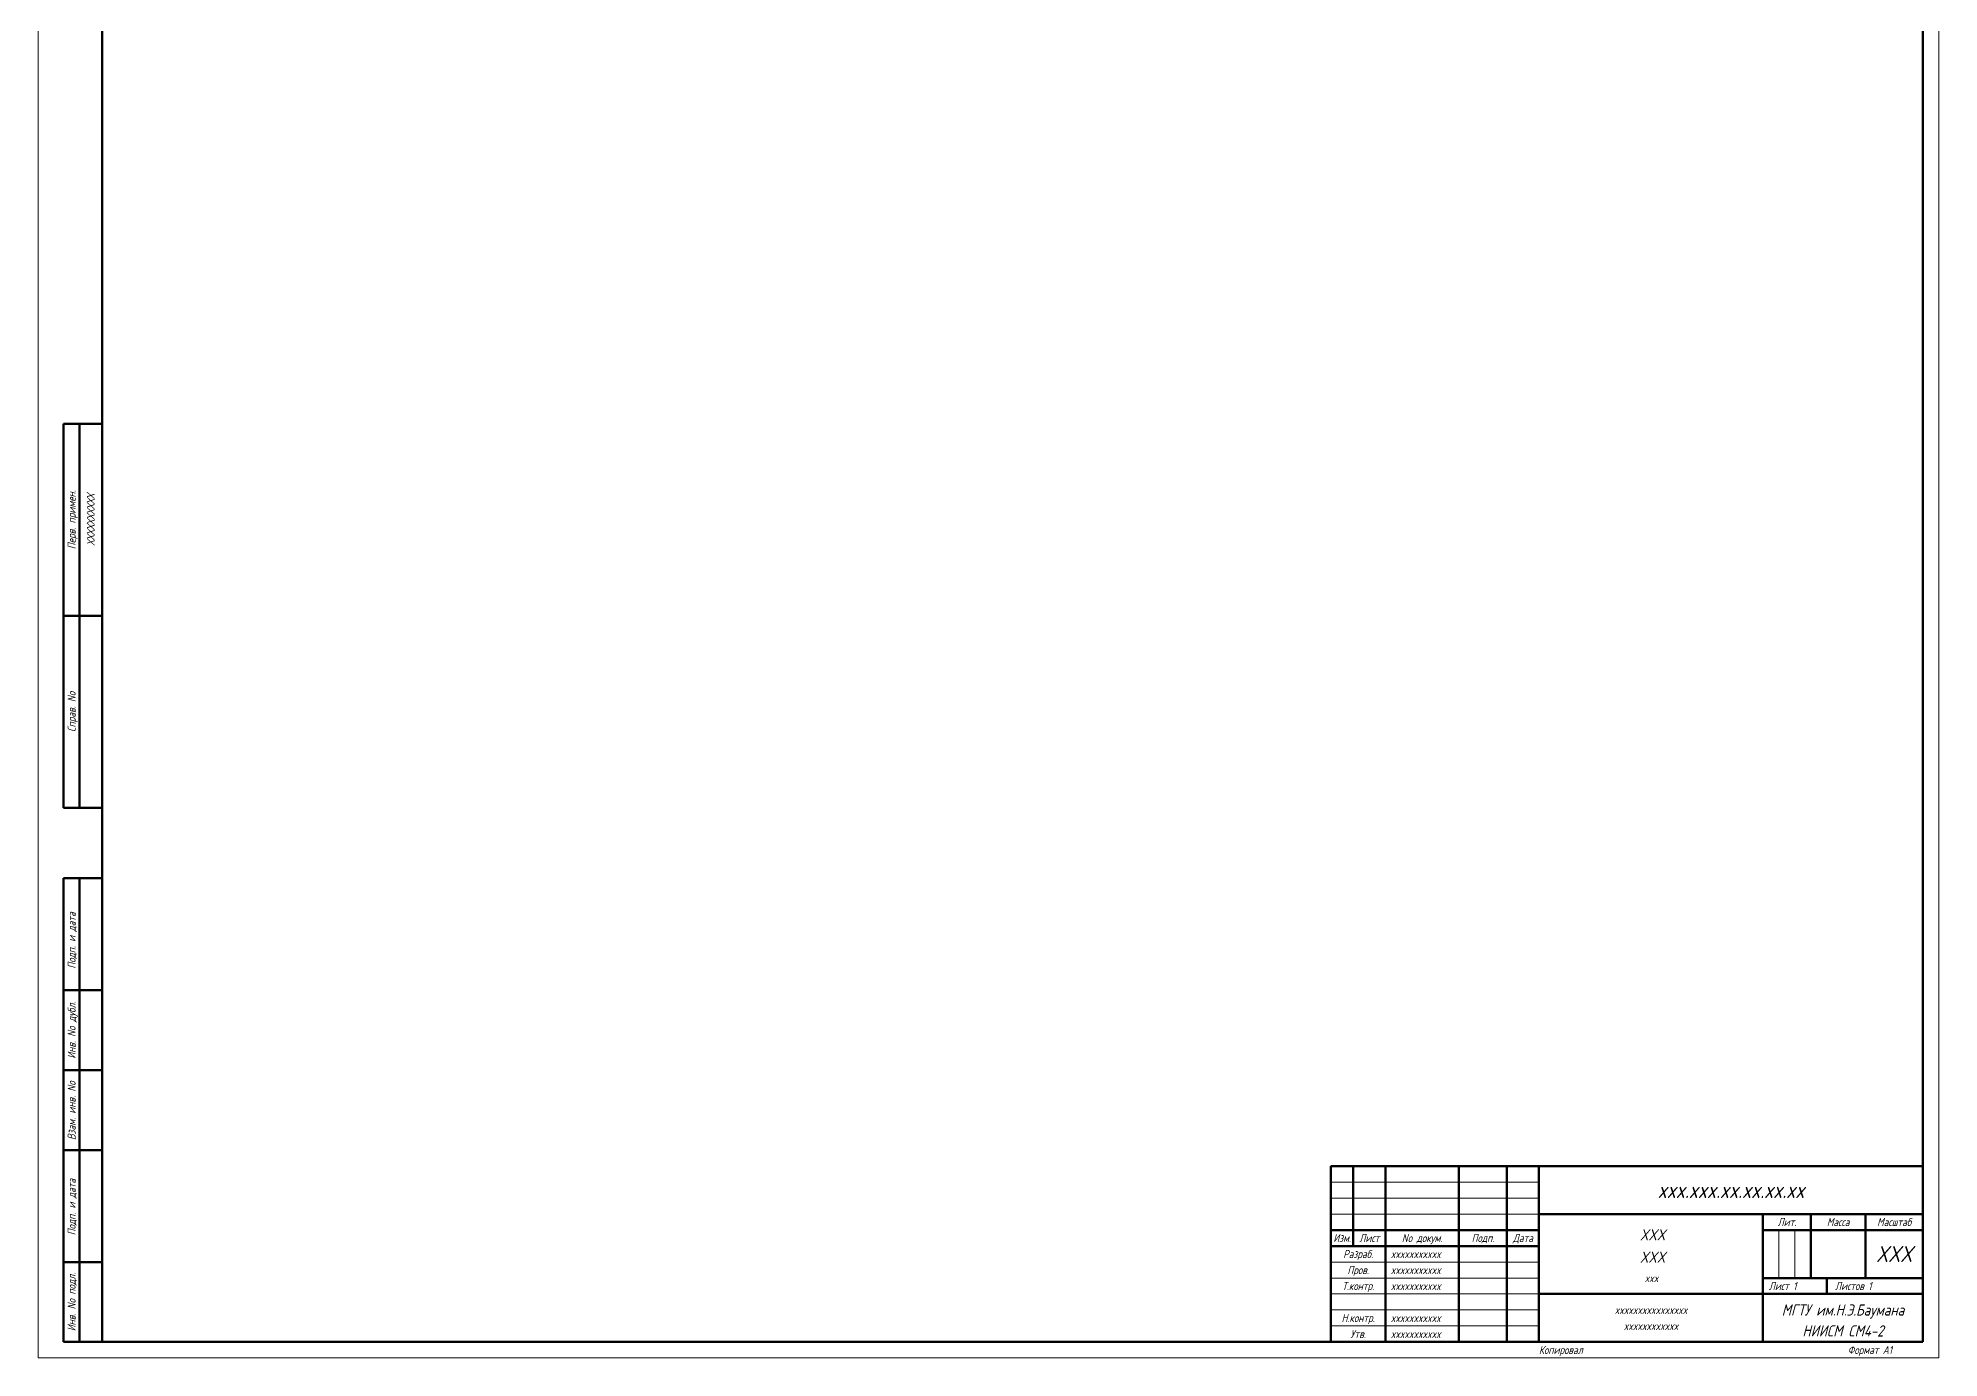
# Model space of a CAD drawing. Header units: millimetres. Extents: x 108 to 2419, y -459 to 1780.
# Drawn here: x 601 to 1195, y -459 to -47 of the extents above; entities that cross this region are included whole.
import ezdxf
from ezdxf.enums import TextEntityAlignment as Align

# ---------------------------------------------------------------- set-up
doc = ezdxf.new("R2010")
doc.units = ezdxf.units.MM
for name, color, linetype, lineweight in [('OSN25', 2, 'Continuous', 20), ('OSN50', 3, 'Continuous', 50), ('TEXT', 1, 'Continuous', 30)]:
    doc.layers.add(name, color=color, linetype=linetype, lineweight=lineweight)
doc.styles.add('E', font='simplex.shx', dxfattribs={"width": 0.8, "oblique": 15})

msp = doc.modelspace()

# ---------------------------------------------------------------- linework, layer by layer
at = {"layer": 'OSN25'}
for p, q in [((1005.37, -404.32), (1070.37, -404.32)), ((1005.37, -409.32), (1070.37, -409.32)), ((1005.37, -414.32), (1070.37, -414.32)), ((1145.37, -419.32), (1145.37, -434.32)), ((1150.37, -419.32), (1150.37, -434.32)), ((1005.37, -429.32), (1070.37, -429.32)), ((1005.37, -434.32), (1070.37, -434.32)), ((1005.37, -439.32), (1070.37, -439.32)), ((1005.37, -444.32), (1070.37, -444.32)), ((1005.37, -449.32), (1070.37, -449.32))]:
    msp.add_line(p, q, dxfattribs=at)
at = {"layer": 'OSN25', "linetype": 'Continuous'}
msp.add_lwpolyline([(1195.37, -459.32), (1195.37, 381.68), (601.37, 381.68), (601.37, -459.32)], close=True, dxfattribs=at)
at = {"layer": 'OSN50'}
for p, q in [((614.37, -167.32), (614.37, -287.32)), ((614.37, -454.32), (614.37, -309.32)), ((1155.37, -414.32), (1155.37, -434.32)), ((1172.37, -414.32), (1172.37, -434.32))]:
    msp.add_line(p, q, dxfattribs=at)
at = {"layer": 'OSN50', "linetype": 'Continuous'}
msp.add_lwpolyline([(1190.37, -454.32), (1190.37, 376.68), (621.37, 376.68), (621.37, -454.32)], close=True, dxfattribs=at)
at = {"layer": 'OSN50'}
for points in [[(609.37, -167.32), (609.37, -287.32)], [(621.37, -167.32), (609.37, -167.32)], [(621.37, -227.32), (609.37, -227.32)], [(609.37, -287.32), (621.37, -287.32)], [(621.37, -309.32), (609.37, -309.32)], [(609.37, -454.32), (609.37, -309.32)], [(621.37, -344.32), (609.37, -344.32)], [(621.37, -369.32), (609.37, -369.32)], [(621.37, -394.32), (609.37, -394.32)], [(1005.37, -454.32), (1005.37, -399.32)], [(1005.37, -399.32), (1190.37, -399.32)], [(1012.37, -399.32), (1012.37, -424.32)], [(1022.37, -399.32), (1022.37, -454.32)], [(1045.37, -399.32), (1045.37, -454.32)], [(1060.37, -399.32), (1060.37, -454.32)], [(1070.37, -399.32), (1070.37, -454.32)], [(1070.37, -414.32), (1190.37, -414.32)], [(1140.37, -414.32), (1140.37, -454.32)], [(1005.37, -419.32), (1070.37, -419.32)], [(1140.37, -419.32), (1190.37, -419.32)], [(1005.37, -424.32), (1070.37, -424.32)], [(621.37, -429.32), (609.37, -429.32)], [(1070.37, -439.32), (1190.37, -439.32)], [(1140.37, -434.32), (1190.37, -434.32)], [(1160.37, -434.32), (1160.37, -439.32)], [(621.37, -454.32), (609.37, -454.32)]]:
    msp.add_lwpolyline(points, dxfattribs=at)

# ---------------------------------------------------------------- texts
at = {"layer": 'TEXT', "style": 'E', "oblique": 15, "width": 0.8}
for s, p in [('Перв. примен.', (611.87, -197.32)), ('ХХХХХХХХХХ', (617.87, -197.32)), ('Справ. No', (611.87, -257.32)), ('Подп. и дата', (611.87, -328.82)), ('Инв. No дубл.', (611.87, -356.83)), ('Взам. инв. No', (611.87, -381.99)), ('Подп. и дата', (611.87, -412.16)), ('Инв. No подл.', (611.87, -441.83))]:
    msp.add_text(s, height=2.5, rotation=90, dxfattribs=at).set_placement(p, align=Align.MIDDLE_CENTER)
for s, height, p in [('xxx.xxx.xx.xx.xx.xx', 5, (1130.37, -406.82)), ('Лит.', 2.5, (1147.87, -416.82)), ('Масса', 2.5, (1163.87, -416.82)), ('Масштаб', 2.5, (1181.37, -416.82)), ('Изм.', 2.5, (1008.87, -421.82)), ('Лист', 2.5, (1017.37, -421.82)), ('No докум.', 2.5, (1033.87, -421.82)), ('Подп.', 2.5, (1052.87, -421.82)), ('Дата', 2.5, (1065.37, -421.82)), ('XXX', 3.5, (1105.87, -420.82)), ('Разраб.', 2.5, (1013.87, -426.82)), ('XXX', 3.5, (1105.87, -427.82)), ('XXX', 5, (1181.37, -426.82)), ('Пров.', 2.5, (1013.87, -431.82)), ('Т.контр.', 2.5, (1013.87, -436.82)), ('xxx', 2.5, (1105.52, -434.36)), ('xxxxxxxxxxxxxxxx', 2.5, (1105.37, -444.32)), ('МГТУ им.Н.Э.Баумана', 3.5, (1165.37, -444.32)), ('Н.контр.', 2.5, (1013.87, -446.82)), ('Утв.', 2.5, (1013.87, -451.82)), ('xxxxxxxxxxxx', 2.5, (1105.37, -449.32)), ('НИИСМ СМ4-2', 3.5, (1165.37, -450.86))]:
    msp.add_text(s, height=height, dxfattribs=at).set_placement(p, align=Align.MIDDLE_CENTER)
for s, p in [('xxxxxxxxxxx', (1024.07, -426.82)), ('xxxxxxxxxxx', (1024.07, -431.82)), ('xxxxxxxxxxx', (1024.07, -436.82)), ('Лист 1', (1142.21, -436.82)), ('Листов 1', (1162.88, -436.82)), ('xxxxxxxxxxx', (1024.07, -446.82)), ('xxxxxxxxxxx', (1024.07, -451.82))]:
    msp.add_text(s, height=2.5, dxfattribs=at).set_placement(p, align=Align.MIDDLE_LEFT)
at = {"layer": 'TEXT', "linetype": 'Continuous', "style": 'E', "oblique": 15, "width": 0.8}
for s, p in [('Копировал', (1070.37, -458.07)), ('Формат A1', (1166.87, -458.07))]:
    msp.add_text(s, height=2.5, dxfattribs=at).set_placement(p)

doc.saveas('drawing.dxf')
